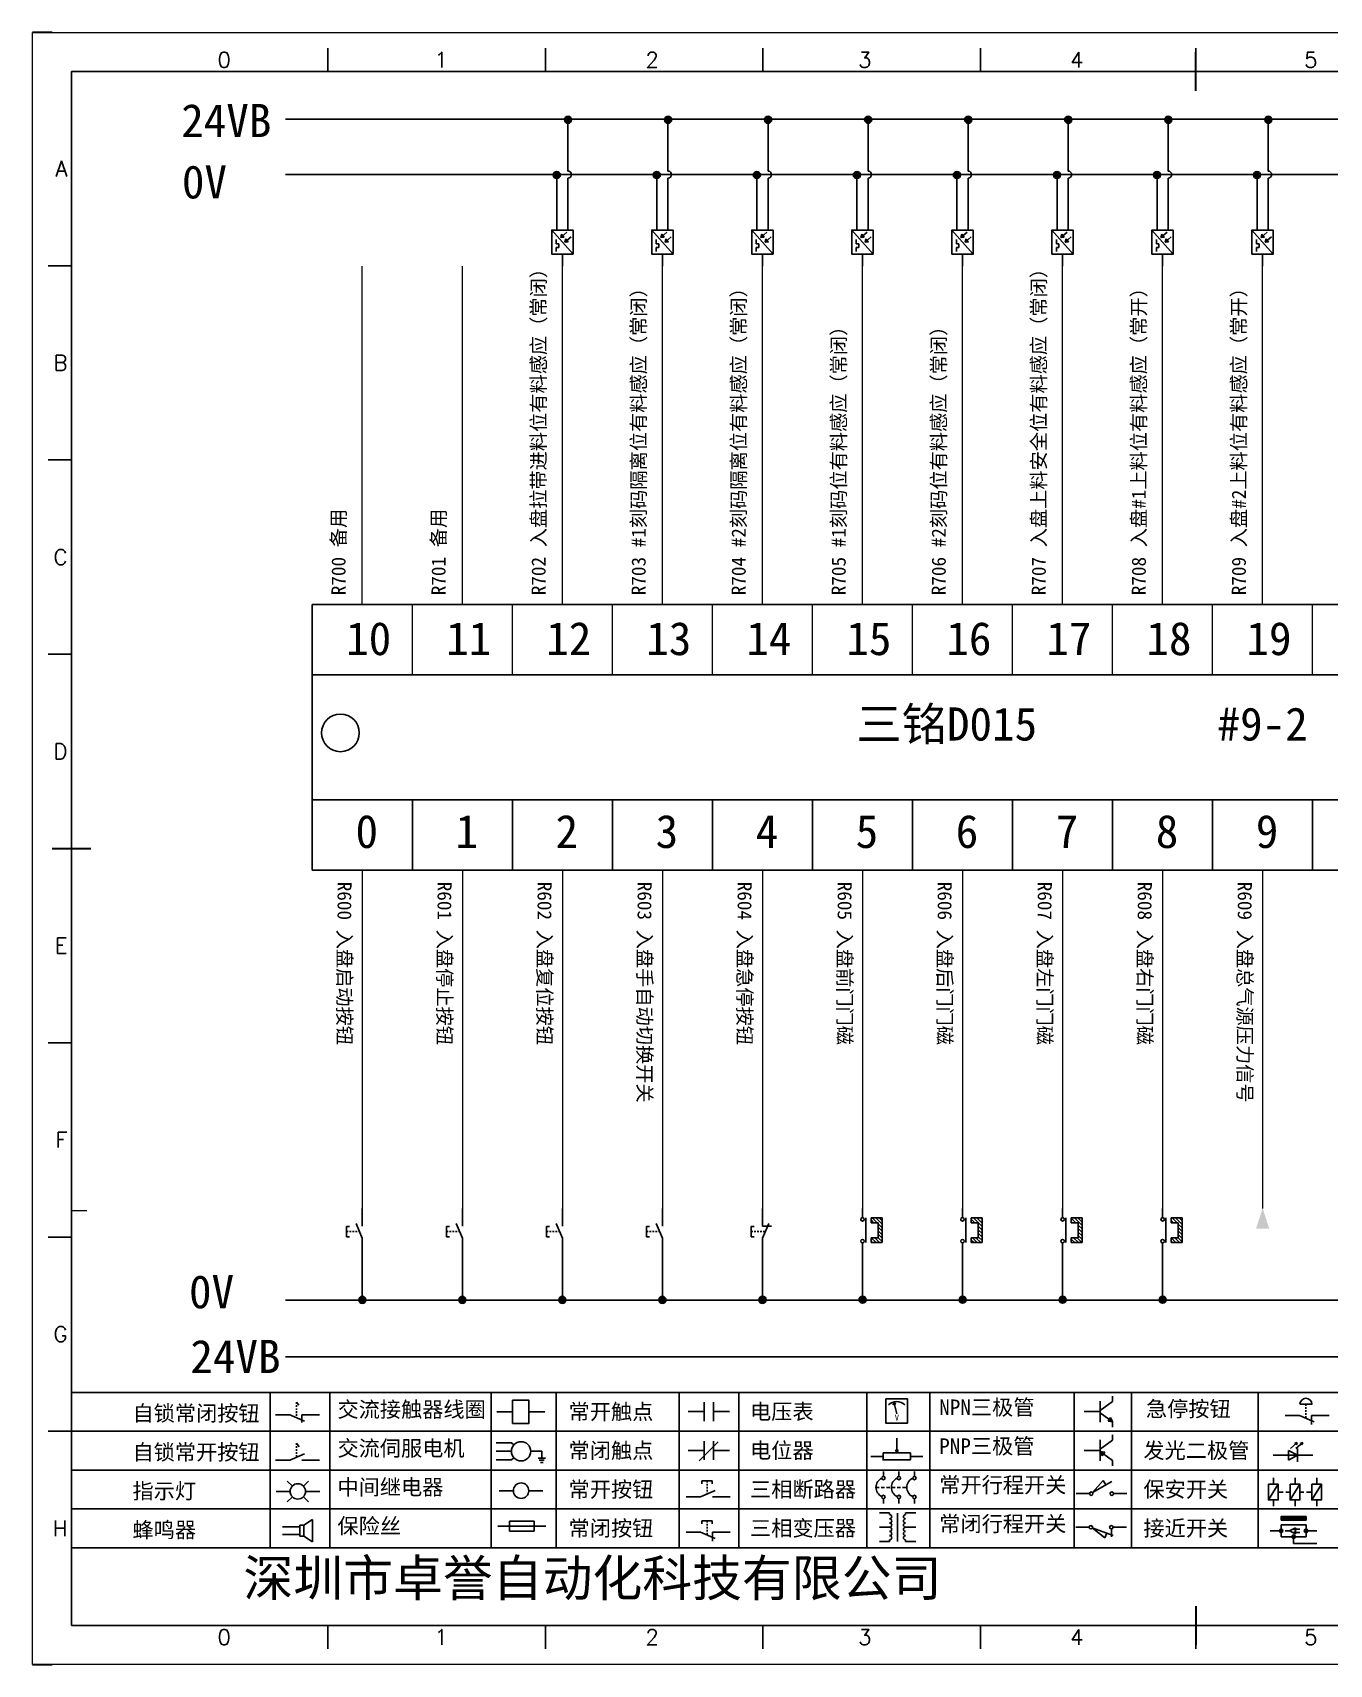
# Model space of a CAD drawing. Header units: millimetres. Extents: x 15130 to 37766, y 5931 to 11073.
# Drawn here: x 22951.5 to 23135.6, y 9088.9 to 9320.4 of the extents above; entities that cross this region are included whole.
import ezdxf
from ezdxf.enums import TextEntityAlignment as Align

# ---------------------------------------------------------------- set-up
doc = ezdxf.new("R2010")
doc.units = ezdxf.units.MM
doc.layers.add('AE_BOR', color=1, linetype='Continuous')
doc.styles.get("Standard").update_dxf_attribs({"font": ''})
doc.styles.add('WD', font='romans.shx', dxfattribs={"bigfont": 'gbcbig.shx'})
doc.styles.add('汉字', font='')
doc.styles.get('Standard').set_extended_font_data('SimSun')
doc.styles.get('汉字').set_extended_font_data('新宋体')

# ---------------------------------------------------------------- blocks, each defined once
blk = doc.blocks.new('*U8')
at = {"linetype": 'ByBlock'}
for p, q in [((-1909.23, -780.45), (-1909.23, -780.67)), ((-1909.23, -780.45), (-1908.92, -780.84)), ((-1909.23, -780.84), (-1909.23, -781.05)), ((-1911.92, -782.07), (-1910.06, -782.07)), ((-1910.06, -782.07), (-1908.18, -782.88)), ((-1909.23, -781.23), (-1909.23, -781.44)), ((-1909.23, -781.61), (-1909.23, -781.83)), ((-1909.23, -782), (-1909.23, -782.21)), ((-1909.23, -782.38), (-1909.23, -782.43)), ((-1908.52, -783.07), (-1908.52, -782.07)), ((-1906.25, -782.07), (-1908.52, -782.07))]:
    blk.add_line(p, q, dxfattribs=at)
blk = doc.blocks.new('*U11')
at = {"linetype": 'ByBlock'}
for p, q in [((-1908.88, -791.17), (-1909.23, -790.71)), ((-1909.23, -790.71), (-1909.23, -790.92)), ((-1909.23, -791.09), (-1909.23, -791.31)), ((-1909.23, -791.48), (-1909.23, -791.69)), ((-1911.92, -792.89), (-1910.06, -792.89)), ((-1910.06, -792.89), (-1908.18, -792.08)), ((-1909.23, -791.86), (-1909.23, -792.08)), ((-1909.23, -792.25), (-1909.23, -792.47)), ((-1906.25, -792.89), (-1908.52, -792.89))]:
    blk.add_line(p, q, dxfattribs=at)
blk = doc.blocks.new('蜂鸣器')
at = {"linetype": 'ByBlock'}
for p, q in [((-1907.17, -795.53), (-1908.25, -796.26)), ((-1907.17, -795.53), (-1907.17, -798.41)), ((-1908.8, -796.48), (-1911.01, -796.48)), ((-1908.8, -797.46), (-1911.01, -797.46)), ((-1908.25, -796.26), (-1908.8, -796.26)), ((-1908.8, -797.68), (-1908.8, -796.26)), ((-1908.25, -797.68), (-1908.8, -797.68)), ((-1908.25, -797.68), (-1908.25, -796.26)), ((-1907.17, -798.41), (-1908.25, -797.68))]:
    blk.add_line(p, q, dxfattribs=at)
blk = doc.blocks.new('指示灯')
at = {"linetype": 'ByBlock'}
for p, q in [((-1854.25, -776.92), (-1856.06, -776.92)), ((-1854.62, -775.59), (-1853.97, -776.23)), ((-1851.9, -775.59), (-1852.54, -776.23)), ((-1852.26, -776.92), (-1850.45, -776.92)), ((-1854.62, -778.25), (-1853.97, -777.61)), ((-1851.9, -778.25), (-1852.54, -777.61))]:
    blk.add_line(p, q, dxfattribs=at)
blk.add_circle((-1853.26, -776.92), 0.992, dxfattribs=at)
blk = doc.blocks.new('交流接触器线圈')
at = {"linetype": 'ByBlock'}
for p, q in [((-1880.82, -781.77), (-1882.87, -781.77)), ((-1878.72, -781.77), (-1876.67, -781.77))]:
    blk.add_line(p, q, dxfattribs=at)
blk.add_lwpolyline([(-1880.82, -780.28), (-1878.72, -780.28), (-1878.72, -783.26), (-1880.82, -783.26)], close=True, dxfattribs=at)
blk = doc.blocks.new('交流伺服电机')
at = {"linetype": 'ByBlock'}
for p, q in [((-1880.97, -785.75), (-1882.94, -785.75)), ((-1880.97, -786.85), (-1882.94, -786.85)), ((-1880.97, -785.75), (-1880.65, -786.03)), ((-1878.49, -786.85), (-1877.07, -786.85)), ((-1877.07, -786.85), (-1877.07, -787.72)), ((-1880.97, -787.94), (-1882.94, -787.94)), ((-1880.97, -787.94), (-1880.65, -787.67)), ((-1877.54, -787.72), (-1876.59, -787.72)), ((-1877.38, -788.01), (-1876.75, -788.01)), ((-1877.23, -788.29), (-1876.9, -788.29))]:
    blk.add_line(p, q, dxfattribs=at)
blk.add_circle((-1879.73, -786.85), 1.24, dxfattribs=at)
blk = doc.blocks.new('中间继电器')
at = {"linetype": 'ByBlock'}
for p, q in [((-1880.72, -791.92), (-1882.54, -791.92)), ((-1878.74, -791.92), (-1876.92, -791.92))]:
    blk.add_line(p, q, dxfattribs=at)
blk.add_circle((-1879.73, -791.92), 0.992, dxfattribs=at)
blk = doc.blocks.new('保险丝')
at = {"linetype": 'ByBlock'}
blk.add_line((-1882.72, -796.49), (-1876.55, -796.49), dxfattribs=at)
blk.add_lwpolyline([(-1881.2, -795.86), (-1878.06, -795.86), (-1878.06, -797.12), (-1881.2, -797.12)], close=True, dxfattribs=at)
blk = doc.blocks.new('常开按钮')
at = {"linetype": 'ByBlock'}
for p, q in [((-1910.06, -787.73), (-1908.18, -786.93)), ((-1909.9, -785.68), (-1908.56, -785.68)), ((-1909.9, -785.68), (-1909.9, -786.07)), ((-1909.23, -785.68), (-1909.23, -785.89)), ((-1909.23, -786.06), (-1909.23, -786.28)), ((-1909.23, -786.45), (-1909.23, -786.67)), ((-1909.23, -786.84), (-1909.23, -787.05)), ((-1909.23, -787.22), (-1909.23, -787.38)), ((-1908.56, -785.68), (-1908.56, -786.07)), ((-1911.92, -787.73), (-1910.06, -787.73)), ((-1906.25, -787.73), (-1908.52, -787.73))]:
    blk.add_line(p, q, dxfattribs=at)
blk = doc.blocks.new('常开触点')
at = {"linetype": 'ByBlock'}
for p, q in [((-1853.82, -782.99), (-1853.82, -780.56)), ((-1852.6, -782.99), (-1852.6, -780.56)), ((-1853.82, -781.77), (-1855.88, -781.77)), ((-1852.6, -781.77), (-1850.55, -781.77))]:
    blk.add_line(p, q, dxfattribs=at)
blk = doc.blocks.new('常闭触点')
at = {"linetype": 'ByBlock'}
for p, q in [((-1853.82, -786.77), (-1855.88, -786.77)), ((-1852.01, -785.66), (-1854.43, -788.1)), ((-1853.82, -787.99), (-1853.82, -785.56)), ((-1852.6, -787.99), (-1852.6, -785.56)), ((-1852.6, -786.77), (-1850.55, -786.77))]:
    blk.add_line(p, q, dxfattribs=at)
blk = doc.blocks.new('常闭按钮')
at = {"linetype": 'ByBlock'}
for p, q in [((-1854.11, -790.83), (-1852.77, -790.83)), ((-1854.11, -790.83), (-1854.11, -791.22)), ((-1853.44, -790.83), (-1853.44, -791.04)), ((-1853.44, -791.21), (-1853.44, -791.43)), ((-1853.44, -791.6), (-1853.44, -791.82)), ((-1852.77, -790.83), (-1852.77, -791.22)), ((-1856.13, -792.28), (-1854.28, -792.28)), ((-1854.28, -792.28), (-1852.4, -793.09)), ((-1853.44, -791.99), (-1853.44, -792.2)), ((-1853.44, -792.37), (-1853.44, -792.53)), ((-1850.47, -792.28), (-1852.73, -792.28)), ((-1852.73, -792.28), (-1852.73, -793.43))]:
    blk.add_line(p, q, dxfattribs=at)
blk = doc.blocks.new('电压表')
at = {"linetype": 'ByBlock'}
for p, q in [((-1814.84, -780.75), (-1814.91, -781.13)), ((-1814.6, -781.05), (-1814.91, -781.13)), ((-1814.84, -780.75), (-1814.46, -782.26)), ((-1814.84, -780.75), (-1814.6, -781.05))]:
    blk.add_line(p, q, dxfattribs=at)
blk.add_lwpolyline([(-1815.84, -780.34), (-1813.07, -780.34), (-1813.07, -783.49), (-1815.84, -783.49)], close=True, dxfattribs=at)
blk.add_arc((-1814.46, -782.26), 1.56, 46.8313, 133.1687, dxfattribs=at)
at = {"linetype": 'ByBlock', "insert": (-1814.7, -782.39), "char_height": 0.75, "width": 0.6768, "attachment_point": 1}
blk.add_mtext('V', dxfattribs=at)
blk = doc.blocks.new('电位器')
at = {"linetype": 'ByBlock'}
for p, q in [((-1814.45, -787.3), (-1814.45, -785.39)), ((-1814.45, -787.3), (-1814.62, -786.96)), ((-1814.62, -786.96), (-1814.27, -786.96)), ((-1814.45, -787.3), (-1814.27, -786.96)), ((-1816.21, -787.75), (-1817.79, -787.75)), ((-1812.68, -787.75), (-1811.1, -787.75))]:
    blk.add_line(p, q, dxfattribs=at)
blk.add_lwpolyline([(-1816.21, -787.3), (-1812.68, -787.3), (-1812.68, -788.2), (-1816.21, -788.2)], close=True, dxfattribs=at)
blk = doc.blocks.new('三相断路器')
at = {"linetype": 'ByBlock'}
for p, q in [((-1816.17, -790.33), (-1816.17, -789.7)), ((-1814.17, -790.33), (-1814.17, -789.7)), ((-1812.18, -790.33), (-1812.18, -789.7)), ((-1817.14, -791.74), (-1816.72, -791.74)), ((-1816.45, -791.74), (-1816.03, -791.74)), ((-1816.17, -793.19), (-1816.17, -793.83)), ((-1815.76, -791.74), (-1815.34, -791.74)), ((-1815.07, -791.74), (-1814.65, -791.74)), ((-1814.38, -791.74), (-1813.96, -791.74)), ((-1814.17, -793.19), (-1814.17, -793.83)), ((-1813.69, -791.74), (-1813.27, -791.74)), ((-1812.18, -793.19), (-1812.18, -793.83))]:
    blk.add_line(p, q, dxfattribs=at)
for centre in [(-1816.17, -790.55), (-1814.17, -790.55), (-1812.18, -790.55), (-1816.17, -792.98), (-1814.17, -792.98), (-1812.18, -792.98)]:
    blk.add_circle(centre, 0.219, dxfattribs=at)
for centre in [(-1815.81, -791.74), (-1813.82, -791.74), (-1811.83, -791.74)]:
    blk.add_arc(centre, 1.32, 115.5791, 244.4209, dxfattribs=at)
blk = doc.blocks.new('三相变压器')
at = {"linetype": 'ByBlock'}
for p, q in [((-1816.69, -795.03), (-1815.37, -795.03)), ((-1815.37, -795.03), (-1815.37, -795.24)), ((-1814.34, -798.7), (-1814.34, -795.04)), ((-1812, -795.03), (-1813.32, -795.03)), ((-1813.32, -795.03), (-1813.32, -795.24)), ((-1816.69, -796.87), (-1815.37, -796.87)), ((-1812, -796.87), (-1813.32, -796.87)), ((-1816.69, -798.71), (-1815.37, -798.71)), ((-1815.37, -798.71), (-1815.37, -798.5)), ((-1813.32, -798.71), (-1813.32, -798.5)), ((-1812, -798.71), (-1813.32, -798.71))]:
    blk.add_line(p, q, dxfattribs=at)
for centre, start, end in [((-1815.37, -795.51), 270, 90), ((-1815.37, -796.06), 270, 90), ((-1813.32, -795.51), 90, 270), ((-1813.32, -796.06), 90, 270), ((-1815.37, -796.6), 270, 90), ((-1815.37, -797.14), 270, 90), ((-1815.37, -797.68), 270, 90), ((-1815.37, -798.23), 270, 90), ((-1813.32, -796.6), 90, 270), ((-1813.32, -797.14), 90, 270), ((-1813.32, -797.68), 90, 270), ((-1813.32, -798.23), 90, 270)]:
    blk.add_arc(centre, 0.271, start, end, dxfattribs=at)
blk = doc.blocks.new('NPN三极管')
at = {"linetype": 'ByBlock'}
for p, q in [((-1785.73, -780.61), (-1785.73, -783.32)), ((-1785.73, -781.82), (-1784.15, -780.66)), ((-1784.15, -780.66), (-1784.15, -779.98)), ((-1785.73, -781.97), (-1787.81, -781.97)), ((-1785.73, -782.11), (-1784.15, -783.27)), ((-1784.41, -782.73), (-1784.74, -783.18)), ((-1784.15, -783.27), (-1784.74, -783.18)), ((-1784.15, -783.27), (-1784.41, -782.73)), ((-1784.15, -783.27), (-1784.15, -783.96))]:
    blk.add_line(p, q, dxfattribs=at)
blk = doc.blocks.new('PNP三极管')
at = {"linetype": 'ByBlock'}
for p, q in [((-1784.9, -785.38), (-1784.9, -788.09)), ((-1783.32, -785.43), (-1783.32, -784.75)), ((-1784.9, -786.74), (-1786.98, -786.74)), ((-1784.9, -786.59), (-1783.32, -785.43)), ((-1784.9, -786.88), (-1783.32, -788.04)), ((-1784.9, -786.88), (-1784.31, -786.97)), ((-1784.9, -786.88), (-1784.64, -787.42)), ((-1784.31, -786.97), (-1784.64, -787.42)), ((-1783.32, -788.04), (-1783.32, -788.73))]:
    blk.add_line(p, q, dxfattribs=at)
blk = doc.blocks.new('常开行程开关')
at = {"linetype": 'ByBlock'}
for p, q in [((-1785.89, -792.17), (-1784.52, -790.62)), ((-1785.89, -792.17), (-1783.43, -790.72)), ((-1784.52, -790.62), (-1784.19, -791.17)), ((-1786.29, -792.3), (-1788.01, -792.3)), ((-1781.48, -792.3), (-1783.21, -792.3))]:
    blk.add_line(p, q, dxfattribs=at)
for centre in [(-1786.07, -792.3), (-1783.42, -792.3)]:
    blk.add_circle(centre, 0.219, dxfattribs=at)
blk = doc.blocks.new('常闭行程开关')
at = {"linetype": 'ByBlock'}
for p, q in [((-1786.34, -796.62), (-1788.07, -796.62)), ((-1785.93, -796.72), (-1783.25, -797.7)), ((-1785.93, -796.72), (-1784.3, -798)), ((-1784.3, -798), (-1784.08, -797.4)), ((-1783.48, -796.84), (-1783.48, -797.85)), ((-1781.54, -796.62), (-1783.26, -796.62))]:
    blk.add_line(p, q, dxfattribs=at)
for centre in [(-1786.12, -796.62), (-1783.48, -796.62)]:
    blk.add_circle(centre, 0.219, dxfattribs=at)
blk = doc.blocks.new('发光二极管')
at = {"linetype": 'ByBlock'}
for p, q in [((-1755.78, -785.92), (-1754.89, -785.14)), ((-1754.89, -785.14), (-1755.2, -785.22)), ((-1755.2, -785.22), (-1755.01, -785.43)), ((-1755.08, -785.92), (-1754.18, -785.14)), ((-1754.89, -785.14), (-1755.01, -785.43)), ((-1754.18, -785.14), (-1754.49, -785.22)), ((-1754.49, -785.22), (-1754.31, -785.43)), ((-1754.18, -785.14), (-1754.31, -785.43)), ((-1758.01, -786.77), (-1752.89, -786.77)), ((-1754.84, -786.77), (-1756.04, -786.16)), ((-1756.04, -786.16), (-1756.04, -787.39)), ((-1754.84, -786.77), (-1756.04, -787.39)), ((-1754.84, -787.63), (-1754.84, -785.92))]:
    blk.add_line(p, q, dxfattribs=at)
blk = doc.blocks.new('保安开关')
at = {"linetype": 'ByBlock'}
for p, q in [((-1757.33, -790.79), (-1758.6, -792.81)), ((-1757.96, -790.79), (-1757.96, -789.97)), ((-1754.54, -790.79), (-1755.81, -792.81)), ((-1755.17, -790.79), (-1755.17, -789.97)), ((-1751.75, -790.79), (-1753.02, -792.81)), ((-1752.39, -790.79), (-1752.39, -789.97)), ((-1757.96, -792.81), (-1757.96, -793.62)), ((-1757.33, -791.8), (-1756.72, -791.8)), ((-1756.35, -791.8), (-1755.89, -791.8)), ((-1755.17, -792.81), (-1755.17, -793.62)), ((-1754.52, -791.8), (-1754.06, -791.8)), ((-1753.69, -791.8), (-1753.08, -791.8)), ((-1752.39, -792.81), (-1752.39, -793.62))]:
    blk.add_line(p, q, dxfattribs=at)
for points in [[(-1758.6, -790.79), (-1757.33, -790.79), (-1757.33, -792.81), (-1758.6, -792.81)], [(-1755.81, -790.79), (-1754.54, -790.79), (-1754.54, -792.81), (-1755.81, -792.81)], [(-1753.02, -790.79), (-1751.75, -790.79), (-1751.75, -792.81), (-1753.02, -792.81)]]:
    blk.add_lwpolyline(points, close=True, dxfattribs=at)
blk = doc.blocks.new('接近开关')
at = {"linetype": 'ByBlock'}
h = blk.add_hatch(dxfattribs=at)
h.set_pattern_fill('ANSI31', color=256, scale=0.01, style=0)
h.set_pattern_definition([(45, (-89.131516, -30.795668), (-0.0224506403, 0.0224506403), [])])
h.paths.add_polyline_path([(-1516.96, -1123.35), (-1516.96, -1122.85), (-1513.76, -1122.85), (-1513.76, -1123.35)])
for p, q in [((-1516.96, -1123.35), (-1516.96, -1122.85)), ((-1516.96, -1122.85), (-1513.76, -1122.85)), ((-1516.96, -1123.35), (-1513.76, -1123.35)), ((-1513.76, -1122.85), (-1513.76, -1123.35)), ((-1517.18, -1124.71), (-1518.36, -1124.71)), ((-1516.96, -1123.95), (-1513.76, -1123.95)), ((-1516.96, -1123.95), (-1516.96, -1125.47)), ((-1516.96, -1125.47), (-1513.76, -1125.47)), ((-1515.91, -1124.71), (-1516.45, -1124.71)), ((-1515.11, -1124.31), (-1515.91, -1124.71)), ((-1515.11, -1125.11), (-1515.91, -1124.71)), ((-1515.33, -1124.53), (-1515.17, -1124.53)), ((-1515.33, -1124.88), (-1515.17, -1124.88)), ((-1515.25, -1124.45), (-1515.25, -1124.61)), ((-1515.11, -1124.31), (-1515.11, -1125.11)), ((-1515.11, -1124.48), (-1514.58, -1124.48)), ((-1515.11, -1124.94), (-1514.58, -1124.94)), ((-1513.76, -1123.95), (-1513.76, -1125.47)), ((-1513.54, -1124.71), (-1512.36, -1124.71)), ((-1515.36, -1125.69), (-1515.36, -1126.36)), ((-1515.36, -1126.36), (-1512.36, -1126.36))]:
    blk.add_line(p, q, dxfattribs=at)
for centre in [(-1516.96, -1124.71), (-1515.36, -1125.47), (-1513.76, -1124.71)]:
    blk.add_circle(centre, 0.225, dxfattribs=at)
blk = doc.blocks.new('急停按钮')
at = {"linetype": 'ByBlock'}
for p, q in [((-1.86, 0), (0, 0)), ((0, 0), (1.88, -0.81)), ((0.06, 1.45), (1.61, 1.45)), ((0.83, 1.45), (0.83, 1.24)), ((0.83, 1.07), (0.83, 0.85)), ((0.83, 0.68), (0.83, 0.47)), ((0.83, 0.29), (0.83, 0.08)), ((3.81, 0), (1.54, 0)), ((1.54, 0), (1.54, -1.15)), ((0.83, -0.09), (0.83, -0.24))]:
    blk.add_line(p, q, dxfattribs=at)
blk.add_arc((0.83, 1.45), 0.774, 0, 180)
blk = doc.blocks.new('电控横A4')
for p, q in [((292, -5), (5, -5)), ((5, -5), (5, -205)), ((10.03, -205), (289.53, -205)), ((130.8, -205), (190.75, -205))]:
    blk.add_line(p, q)
at = {"lineweight": 9, "ltscale": 0.1}
for p, q in [((5, -151.57), (7, -151.57)), ((101.34, -205), (130.8, -205)), ((129.44, -205), (129.44, -205)), ((129.44, -205), (129.44, -205)), ((129.44, -205), (129.44, -205)), ((129.44, -205), (129.44, -205))]:
    blk.add_line(p, q, dxfattribs=at)
at = {"linetype": 'ByBlock'}
for p, q in [((292, -175), (5, -175)), ((292, -180), (5, -180)), ((292, -185), (5, -185)), ((292, -190), (5, -190)), ((292, -195), (5, -195))]:
    blk.add_line(p, q, dxfattribs=at)
at = {"color": 0, "lineweight": -2}
for p, q in [((30.58, -175), (30.58, -195)), ((38.26, -175), (38.26, -195)), ((59.05, -175), (59.05, -195)), ((67.4, -175), (67.4, -195)), ((83.26, -175), (83.26, -195)), ((90.91, -175), (90.91, -195)), ((107.4, -175), (107.4, -195)), ((115.5, -175), (115.5, -195)), ((134.12, -175), (134.12, -195)), ((141.48, -175), (141.48, -195)), ((157.79, -175), (157.79, -195))]:
    blk.add_line(p, q, dxfattribs=at)
at = {"color": 0, "ltscale": 2}
blk.add_line((101.34, -205), (5, -205), dxfattribs=at)
at = {"layer": 'AE_BOR', "lineweight": 30}
for p, q in [((2.53, 0), (0, 0)), ((0, -210), (2.53, -210))]:
    blk.add_line(p, q, dxfattribs=at)
at = {"layer": 'AE_BOR', "color": 1, "lineweight": 15}
for p, q in [((0, 0), (297, 0)), ((0, -210), (0, 0)), ((297, -210), (0, -210))]:
    blk.add_line(p, q, dxfattribs=at)
at = {"layer": 'AE_BOR'}
for p, q in [((38.03, -5), (38.03, -2)), ((66.03, -5), (66.03, -2)), ((94.03, -5), (94.03, -2)), ((122.03, -5), (122.03, -2)), ((149.78, -5), (149.78, -2)), ((5, -30), (2, -30)), ((5, -55), (2, -55)), ((5, -80), (2, -80)), ((5, -130), (2, -130)), ((5, -155), (2, -155)), ((5, -180), (2, -180)), ((38.03, -205), (38.03, -208)), ((66.03, -205), (66.03, -208)), ((94.03, -205), (94.03, -208)), ((122.03, -205), (122.03, -208)), ((149.78, -205), (149.78, -208))]:
    blk.add_line(p, q, dxfattribs=at)
at = {"layer": 'AE_BOR', "color": 2, "lineweight": 30}
for p, q in [((149.78, -7.5), (149.78, -2.5)), ((2.5, -105), (7.5, -105)), ((149.78, -202.5), (149.78, -207.5)), ((149.78, -205), (149.78, -207.5))]:
    blk.add_line(p, q, dxfattribs=at)
at = {"linetype": 'ByBlock'}
for name, p in [('*U8', (1943.19, 604.18)), ('交流接触器线圈', (1942.62, 604.27)), ('常开触点', (1940.27, 604.3)), ('电压表', (1925.71, 604.52)), ('NPN三极管', (1923.2, 604.5)), ('PNP三极管', (1922.37, 604.27)), ('*U11', (1943.19, 609.18)), ('交流伺服电机', (1942.62, 604.27)), ('常闭触点', (1940.27, 604.3)), ('电位器', (1925.71, 604.52)), ('发光二极管', (1917.72, 603.69)), ('指示灯', (1887.41, 589.18)), ('中间继电器', (1942.62, 604.27)), ('常开按钮', (1996.06, 599.3)), ('三相断路器', (1925.71, 604.52)), ('常开行程开关', (1922.37, 604.27)), ('保安开关', (1917.72, 603.98)), ('三相变压器', (1925.71, 604.52)), ('接近开关', (1677.72, 931.9)), ('蜂鸣器', (1943.19, 604.18)), ('保险丝', (1942.62, 604.27)), ('常闭按钮', (1940.27, 599.3)), ('常闭行程开关', (1922.37, 604.27))]:
    blk.add_blockref(name, p, dxfattribs=at)
blk.add_blockref('急停按钮', (163.12, -177.98))
at = {"char_height": 2, "attachment_point": 1, "style": '汉字'}
for s, insert in [('{\\fKaiTi_GB2312|b0|i0|c134|p49;自锁常闭按钮}', (12.86, -176.69)), ('{\\fKaiTi_GB2312|b0|i0|c134|p49;交流接触器线圈}', (39.25, -176.19)), ('{\\fKaiTi_GB2312|b0|i0|c134|p49;常开触点}', (69.01, -176.48)), ('{\\fKaiTi_GB2312|b0|i0|c134|p49;电压表}', (92.37, -176.47)), ('{\\fKaiTi_GB2312|b0|i0|c134|p49;NPN三极管}', (116.73, -175.91)), ('{\\fKaiTi_GB2312|b0|i0|c134|p49;急停按钮}', (143.35, -176.12)), ('{\\fKaiTi_GB2312|b0|i0|c134|p49;自锁常开按钮}', (12.86, -181.69)), ('{\\fKaiTi_GB2312|b0|i0|c134|p49;交流伺服电机}', (39.25, -181.19)), ('{\\fKaiTi_GB2312|b0|i0|c134|p49;常闭触点}', (69.01, -181.48)), ('{\\fKaiTi_GB2312|b0|i0|c134|p49;电位器}', (92.37, -181.47)), ('{\\fKaiTi_GB2312|b0|i0|c134|p49;PNP三极管}', (116.73, -180.91)), ('{\\fKaiTi_GB2312|b0|i0|c134|p49;发光二极管}', (143.02, -181.48)), ('{\\fKaiTi_GB2312|b0|i0|c134|p49;指示灯}', (12.86, -186.69)), ('{\\fKaiTi_GB2312|b0|i0|c134|p49;中间继电器}', (39.25, -186.19)), ('{\\fKaiTi_GB2312|b0|i0|c134|p49;常开按钮}', (69.01, -186.48)), ('{\\fKaiTi_GB2312|b0|i0|c134|p49;三相断路器}', (92.37, -186.47)), ('{\\fKaiTi_GB2312|b0|i0|c134|p49;常开行程开关}', (116.73, -185.91)), ('{\\fKaiTi_GB2312|b0|i0|c134|p49;保安开关}', (143.02, -186.48)), ('{\\fKaiTi_GB2312|b0|i0|c134|p49;保险丝}', (39.25, -191.19)), ('{\\fKaiTi_GB2312|b0|i0|c134|p49;常闭行程开关}', (116.73, -190.91)), ('{\\fKaiTi_GB2312|b0|i0|c134|p49;蜂鸣器}', (12.86, -191.69)), ('{\\fKaiTi_GB2312|b0|i0|c134|p49;常闭按钮}', (69.01, -191.48)), ('{\\fKaiTi_GB2312|b0|i0|c134|p49;三相变压器}', (92.37, -191.47)), ('{\\fKaiTi_GB2312|b0|i0|c134|p49;接近开关}', (143.02, -191.48))]:
    blk.add_mtext(s, dxfattribs=dict(at, insert=insert))
at = {"color": 0, "lineweight": -2, "insert": (27.14, -196.53), "char_height": 4.7064, "width": 96.1138, "attachment_point": 1}
blk.add_mtext('深圳市卓誉自动化科技有限公司', dxfattribs=at)
at = {"layer": 'AE_BOR', "style": 'WD'}
for s, p in [('0', (24.67, -4.5)), ('1', (52.6, -4.5)), ('2', (79.75, -4.5)), ('3', (107.15, -4.5)), ('4', (134.45, -4.5)), ('5', (164.59, -4.5)), ('0', (24.67, -207.5)), ('1', (52.6, -207.5)), ('2', (79.75, -207.5)), ('3', (107.15, -207.5)), ('4', (134.45, -207.5)), ('5', (164.59, -207.5))]:
    blk.add_text(s, height=2, dxfattribs=at).set_placement(p, align=Align.CENTER)
for s, p in [('A', (4.5, -17.5)), ('B', (4.5, -42.5)), ('C', (4.5, -67.5)), ('D', (4.5, -92.5)), ('E', (4.5, -117.5)), ('F', (4.5, -142.5)), ('G', (4.5, -167.5)), ('H', (4.5, -192.5))]:
    blk.add_text(s, height=2, dxfattribs=at).set_placement(p, align=Align.MIDDLE_RIGHT)
blk = doc.blocks.new('光电开关')
at = {"linetype": 'ByBlock'}
h = blk.add_hatch(dxfattribs=at)
h.set_pattern_fill('ANSI31', color=256, scale=0.01, style=0)
h.set_pattern_definition([(45, (0.172267, 0), (-0.0224506403, 0.0224506403), [])])
h.paths.add_polyline_path([(-1882.44, -776.34), (-1882.5, -775.91), (-1882.68, -776.07)])
h.paths.add_polyline_path([(-1882.86, -776.23), (-1882.44, -776.34), (-1882.68, -776.07)])
h.paths.add_polyline_path([(-1883.05, -776.88), (-1883.11, -776.45), (-1883.29, -776.61)])
h.paths.add_polyline_path([(-1883.47, -776.77), (-1883.05, -776.88), (-1883.29, -776.61)])
for p, q in [((-1884.01, -775.96), (-1885.56, -775.96)), ((-1880.91, -775.3), (-1884.01, -778.05)), ((-1883.75, -776.09), (-1883.05, -776.88)), ((-1883.11, -776.45), (-1883.47, -776.77)), ((-1883.05, -776.88), (-1883.47, -776.77)), ((-1883.14, -775.55), (-1882.44, -776.34)), ((-1883.05, -776.88), (-1883.11, -776.45)), ((-1882.5, -775.91), (-1882.86, -776.23)), ((-1882.44, -776.34), (-1882.86, -776.23)), ((-1882.44, -776.34), (-1882.5, -775.91)), ((-1879.37, -776.67), (-1880.91, -776.67)), ((-1884.01, -777.39), (-1885.56, -777.39)), ((-1882.78, -777.47), (-1882.23, -777.47)), ((-1882.23, -777.47), (-1882.23, -777.14)), ((-1882.23, -777.14), (-1881.78, -777.14)), ((-1881.78, -777.47), (-1881.78, -777.14)), ((-1881.23, -777.47), (-1881.78, -777.47))]:
    blk.add_line(p, q, dxfattribs=at)
blk.add_lwpolyline([(-1884.01, -775.3), (-1880.91, -775.3), (-1880.91, -778.05), (-1884.01, -778.05)], close=True, dxfattribs=at)
blk = doc.blocks.new('磁性开关')
at = {"linetype": 'ByBlock'}
h = blk.add_hatch(dxfattribs=at)
h.set_pattern_fill('ANSI31', color=256, scale=0.1, style=0)
h.paths.add_polyline_path([(-1910.88, -776.69), (-1910.88, -775.29), (-1907.69, -775.29), (-1907.69, -776.69), (-1908.31, -776.69), (-1908.31, -775.79), (-1910.25, -775.79), (-1910.25, -776.69)])
for p, q in [((-1910.88, -776.69), (-1910.88, -775.29)), ((-1910.88, -775.29), (-1907.69, -775.29)), ((-1910.88, -776.69), (-1910.25, -776.69)), ((-1910.25, -776.69), (-1910.25, -775.79)), ((-1910.25, -775.79), (-1908.31, -775.79)), ((-1908.31, -776.69), (-1908.31, -775.79)), ((-1908.31, -776.69), (-1907.69, -776.69)), ((-1907.69, -775.29), (-1907.69, -776.69)), ((-1910.91, -777.81), (-1912.09, -777.81)), ((-1910.88, -777.39), (-1907.69, -777.39)), ((-1907.66, -777.81), (-1906.48, -777.81))]:
    blk.add_line(p, q, dxfattribs=at)
for centre in [(-1910.68, -777.81), (-1907.88, -777.81)]:
    blk.add_circle(centre, 0.225, dxfattribs=at)

msp = doc.modelspace()

# ---------------------------------------------------------------- hatches: boundary and pattern name
at = {"lineweight": -2}
h = msp.add_hatch(color=0, dxfattribs=at)
edge = h.paths.add_edge_path()
edge.add_arc((23027.488, 9308.062), 0.5, 0, 360)
h = msp.add_hatch(color=0, dxfattribs=at)
edge = h.paths.add_edge_path()
edge.add_arc((23041.688, 9308.062), 0.5, 0, 360)
h = msp.add_hatch(color=0, dxfattribs=at)
edge = h.paths.add_edge_path()
edge.add_arc((23055.888, 9308.062), 0.5, 0, 360)
h = msp.add_hatch(color=0, dxfattribs=at)
edge = h.paths.add_edge_path()
edge.add_arc((23070.088, 9308.062), 0.5, 0, 360)
h = msp.add_hatch(color=0, dxfattribs=at)
edge = h.paths.add_edge_path()
edge.add_arc((23084.288, 9308.062), 0.5, 0, 360)
h = msp.add_hatch(color=0, dxfattribs=at)
edge = h.paths.add_edge_path()
edge.add_arc((23098.488, 9308.062), 0.5, 0, 360)
h = msp.add_hatch(color=0, dxfattribs=at)
edge = h.paths.add_edge_path()
edge.add_arc((23112.688, 9308.062), 0.5, 0, 360)
h = msp.add_hatch(color=0, dxfattribs=at)
edge = h.paths.add_edge_path()
edge.add_arc((23126.888, 9308.062), 0.5, 0, 360)
h = msp.add_hatch(color=0, dxfattribs=at)
edge = h.paths.add_edge_path()
edge.add_arc((23025.883, 9300.229), 0.5, 0, 360)
h = msp.add_hatch(color=0, dxfattribs=at)
edge = h.paths.add_edge_path()
edge.add_arc((23040.083, 9300.229), 0.5, 0, 360)
h = msp.add_hatch(color=0, dxfattribs=at)
edge = h.paths.add_edge_path()
edge.add_arc((23054.283, 9300.229), 0.5, 0, 360)
h = msp.add_hatch(color=0, dxfattribs=at)
edge = h.paths.add_edge_path()
edge.add_arc((23068.483, 9300.229), 0.5, 0, 360)
h = msp.add_hatch(color=0, dxfattribs=at)
edge = h.paths.add_edge_path()
edge.add_arc((23082.683, 9300.229), 0.5, 0, 360)
h = msp.add_hatch(color=0, dxfattribs=at)
edge = h.paths.add_edge_path()
edge.add_arc((23096.883, 9300.229), 0.5, 0, 360)
h = msp.add_hatch(color=0, dxfattribs=at)
edge = h.paths.add_edge_path()
edge.add_arc((23111.083, 9300.229), 0.5, 0, 360)
h = msp.add_hatch(color=0, dxfattribs=at)
edge = h.paths.add_edge_path()
edge.add_arc((23125.283, 9300.229), 0.5, 0, 360)
msp.add_hatch(color=256).paths.add_polyline_path([(23127.02, 9150.718), (23126.085, 9153.636), (23125.15, 9150.718)])
h = msp.add_hatch(color=0, dxfattribs=at)
edge = h.paths.add_edge_path()
edge.add_arc((22998.284, 9140.62), 0.5, 0, 360)
h = msp.add_hatch(color=0, dxfattribs=at)
edge = h.paths.add_edge_path()
edge.add_arc((23012.484, 9140.62), 0.5, 0, 360)
h = msp.add_hatch(color=0, dxfattribs=at)
edge = h.paths.add_edge_path()
edge.add_arc((23026.684, 9140.62), 0.5, 0, 360)
h = msp.add_hatch(color=0, dxfattribs=at)
edge = h.paths.add_edge_path()
edge.add_arc((23040.884, 9140.62), 0.5, 0, 360)
h = msp.add_hatch(color=0, dxfattribs=at)
edge = h.paths.add_edge_path()
edge.add_arc((23055.102, 9140.649), 0.5, 0, 360)
h = msp.add_hatch(color=0, dxfattribs=at)
edge = h.paths.add_edge_path()
edge.add_arc((23069.29, 9140.637), 0.5, 0, 360)
h = msp.add_hatch(color=0, dxfattribs=at)
edge = h.paths.add_edge_path()
edge.add_arc((23083.49, 9140.637), 0.5, 0, 360)
h = msp.add_hatch(color=0, dxfattribs=at)
edge = h.paths.add_edge_path()
edge.add_arc((23097.69, 9140.637), 0.5, 0, 360)
h = msp.add_hatch(color=0, dxfattribs=at)
edge = h.paths.add_edge_path()
edge.add_arc((23111.89, 9140.637), 0.5, 0, 360)

# ---------------------------------------------------------------- linework, layer by layer
at = {"color": 0, "lineweight": -2}
for p, q in [((22987.385, 9308.163), (23254.138, 9308.163)), ((22987.385, 9300.291), (23254.138, 9300.291)), ((22991.183, 9229.295), (23235.183, 9229.295)), ((22991.183, 9211.591), (23235.183, 9211.591)), ((23005.383, 9211.591), (23005.383, 9201.591)), ((23019.583, 9211.591), (23019.583, 9201.591)), ((23033.783, 9211.591), (23033.783, 9201.591)), ((23047.983, 9211.591), (23047.983, 9201.591)), ((23062.183, 9211.591), (23062.183, 9201.591)), ((23076.383, 9211.591), (23076.383, 9201.591)), ((23090.583, 9211.591), (23090.583, 9201.591)), ((23104.783, 9211.591), (23104.783, 9201.591)), ((23118.983, 9211.591), (23118.983, 9201.591)), ((23133.183, 9211.591), (23133.183, 9201.591)), ((22987.385, 9140.594), (23254.138, 9140.594)), ((22987.385, 9132.544), (23254.138, 9132.544))]:
    msp.add_line(p, q, dxfattribs=at)
for p, q in [((23027.469, 9300.791), (23027.469, 9308.163)), ((23041.669, 9300.791), (23041.669, 9308.163)), ((23055.869, 9300.791), (23055.869, 9308.163)), ((23070.069, 9300.791), (23070.069, 9308.163)), ((23084.269, 9300.791), (23084.269, 9308.163)), ((23098.469, 9300.791), (23098.469, 9308.163)), ((23112.669, 9300.791), (23112.669, 9308.163)), ((23126.869, 9300.791), (23126.869, 9308.163)), ((23025.897, 9294.12), (23025.897, 9300.291)), ((23027.469, 9294.12), (23027.469, 9299.791)), ((23040.097, 9294.12), (23040.097, 9300.291)), ((23041.669, 9294.12), (23041.669, 9299.791)), ((23054.297, 9294.12), (23054.297, 9300.291)), ((23055.869, 9294.12), (23055.869, 9299.791)), ((23068.497, 9294.12), (23068.497, 9300.291)), ((23070.069, 9294.12), (23070.069, 9299.791)), ((23082.697, 9294.12), (23082.697, 9300.291)), ((23084.269, 9294.12), (23084.269, 9299.791)), ((23096.897, 9294.12), (23096.897, 9300.291)), ((23098.469, 9294.12), (23098.469, 9299.791)), ((23111.097, 9294.12), (23111.097, 9300.291)), ((23112.669, 9294.12), (23112.669, 9299.791)), ((23125.297, 9294.12), (23125.297, 9300.291)), ((23126.869, 9294.12), (23126.869, 9299.791)), ((22998.283, 9147.344), (22998.283, 9140.594)), ((23012.483, 9147.344), (23012.483, 9140.594)), ((23026.683, 9147.344), (23026.683, 9140.594)), ((23040.883, 9147.344), (23040.883, 9140.594)), ((23055.083, 9147.344), (23055.083, 9140.594)), ((23069.283, 9147.404), (23069.283, 9140.594)), ((23083.483, 9147.404), (23083.483, 9140.594)), ((23097.683, 9147.404), (23097.683, 9140.594)), ((23111.883, 9147.404), (23111.883, 9140.594))]:
    msp.add_line(p, q)
at = {"lineweight": 0}
for p, q in [((22998.283, 9239.295), (22998.283, 9287.295)), ((23012.483, 9239.295), (23012.483, 9287.295)), ((23026.683, 9239.295), (23026.683, 9287.295)), ((23040.883, 9239.295), (23040.883, 9287.295)), ((23055.083, 9239.295), (23055.083, 9287.295)), ((23069.283, 9239.295), (23069.283, 9287.295)), ((23083.483, 9239.295), (23083.483, 9287.295)), ((23097.683, 9239.295), (23097.683, 9287.295)), ((23111.883, 9239.295), (23111.883, 9287.295)), ((23126.083, 9239.295), (23126.083, 9287.295)), ((22991.183, 9239.295), (22991.183, 9239.295)), ((23005.383, 9229.295), (23005.383, 9239.295)), ((23019.583, 9229.295), (23019.583, 9239.295)), ((23033.783, 9229.295), (23033.783, 9239.295)), ((23047.983, 9229.295), (23047.983, 9239.295)), ((23062.183, 9229.295), (23062.183, 9239.295)), ((23076.383, 9229.295), (23076.383, 9239.295)), ((23090.583, 9229.295), (23090.583, 9239.295)), ((23104.783, 9229.295), (23104.783, 9239.295)), ((23118.983, 9229.295), (23118.983, 9239.295)), ((23133.183, 9229.295), (23133.183, 9239.295)), ((22998.283, 9201.591), (22998.283, 9153.591)), ((23012.483, 9201.591), (23012.483, 9153.591)), ((23026.683, 9201.591), (23026.683, 9153.591)), ((23040.883, 9201.591), (23040.883, 9153.591)), ((23055.083, 9201.591), (23055.083, 9153.591)), ((23069.283, 9201.591), (23069.283, 9153.591)), ((23083.483, 9201.591), (23083.483, 9153.591)), ((23097.683, 9201.591), (23097.683, 9153.591)), ((23111.883, 9201.591), (23111.883, 9153.591)), ((23126.083, 9201.591), (23126.083, 9153.591))]:
    msp.add_line(p, q, dxfattribs=at)
at = {"color": 0, "lineweight": -2}
msp.add_lwpolyline([(22991.183, 9239.295), (23235.183, 9239.295), (23235.183, 9201.591), (22991.183, 9201.591)], close=True, dxfattribs=at)
for centre, radius in [((23027.488, 9308.062), 0.5), ((23041.688, 9308.062), 0.5), ((23055.888, 9308.062), 0.5), ((23070.088, 9308.062), 0.5), ((23084.288, 9308.062), 0.5), ((23098.488, 9308.062), 0.5), ((23112.688, 9308.062), 0.5), ((23126.888, 9308.062), 0.5), ((23025.883, 9300.229), 0.5), ((23040.083, 9300.229), 0.5), ((23054.283, 9300.229), 0.5), ((23068.483, 9300.229), 0.5), ((23082.683, 9300.229), 0.5), ((23096.883, 9300.229), 0.5), ((23111.083, 9300.229), 0.5), ((23125.283, 9300.229), 0.5), ((22995.173, 9221.073), 2.672), ((22998.284, 9140.62), 0.5), ((23012.484, 9140.62), 0.5), ((23026.684, 9140.62), 0.5), ((23040.884, 9140.62), 0.5), ((23055.084, 9140.62), 0.5), ((23055.102, 9140.649), 0.5), ((23069.29, 9140.637), 0.5), ((23083.49, 9140.637), 0.5), ((23097.69, 9140.637), 0.5), ((23111.89, 9140.637), 0.5)]:
    msp.add_circle(centre, radius, dxfattribs=at)
for centre in [(23027.469, 9300.291), (23041.669, 9300.291), (23055.869, 9300.291), (23070.069, 9300.291), (23084.269, 9300.291), (23098.469, 9300.291), (23112.669, 9300.291), (23126.869, 9300.291)]:
    msp.add_arc(centre, 0.5, 270, 90)

# ---------------------------------------------------------------- block references
at = {"xscale": 1.1025, "yscale": 1.1025, "zscale": 1.1025}
msp.add_blockref('电控横A4', (22951.48, 9320.426), dxfattribs=at)
at = {"linetype": 'ByBlock', "xscale": 1.1025, "yscale": 1.1025, "zscale": 1.1025}
for name, p, rotation in [('光电开关', (23882.965, 7215.295), 270), ('光电开关', (23897.165, 7215.295), 270), ('光电开关', (23911.365, 7215.295), 270), ('光电开关', (23925.565, 7215.295), 270), ('光电开关', (23939.765, 7215.295), 270), ('光电开关', (23953.965, 7215.295), 270), ('光电开关', (23968.165, 7215.295), 270), ('光电开关', (23982.365, 7215.295), 270), ('常开按钮', (22129.808, 11255.235), 90), ('常开按钮', (22144.008, 11255.235), 90), ('常开按钮', (22158.208, 11255.235), 90), ('常开按钮', (22172.408, 11255.235), 90), ('常闭按钮', (22181.593, 11193.731), 90), ('磁性开关', (23926.822, 7045.514), 270), ('磁性开关', (23941.022, 7045.514), 270), ('磁性开关', (23955.222, 7045.514), 270), ('磁性开关', (23969.422, 7045.514), 270)]:
    msp.add_blockref(name, p, dxfattribs=dict(at, rotation=rotation))

# ---------------------------------------------------------------- texts
at = {"color": 0, "lineweight": -2, "attachment_point": 1}
for s, insert, char_height, width in [('24VB', (22972.569, 9310.304), 4.7064, 14.27309), ('0V', (22972.673, 9301.602), 4.7064, 14.27309), ('10', (22995.983, 9236.81), 4.7064, 7.20347), ('11', (23010.183, 9236.81), 4.7064, 7.20347), ('12', (23024.383, 9236.81), 4.7064, 7.20347), ('13', (23038.583, 9236.81), 4.7064, 7.20347), ('14', (23052.783, 9236.81), 4.7064, 7.20347), ('15', (23066.983, 9236.81), 4.7064, 7.20347), ('16', (23081.183, 9236.81), 4.7064, 7.20347), ('17', (23095.383, 9236.81), 4.7064, 7.20347), ('18', (23109.583, 9236.81), 4.7064, 7.20347), ('19', (23123.783, 9236.81), 4.7064, 7.20347), ('           三铭D015        #9-2', (23033.206, 9224.687), 4.70644, 136.41156), ('0', (22997.315, 9209.444), 4.706, 7.20347), ('1', (23011.515, 9209.444), 4.706, 7.20347), ('2', (23025.715, 9209.444), 4.706, 7.20347), ('3', (23039.915, 9209.444), 4.706, 7.20347), ('4', (23054.115, 9209.444), 4.706, 7.20347), ('5', (23068.315, 9209.444), 4.706, 7.20347), ('6', (23082.515, 9209.444), 4.706, 7.20347), ('7', (23096.715, 9209.444), 4.706, 7.20347), ('8', (23110.915, 9209.444), 4.706, 7.20347), ('9', (23125.115, 9209.444), 4.706, 7.20347), ('0V', (22973.678, 9144.129), 4.7064, 14.27309), ('24VB', (22973.871, 9134.948), 4.7064, 14.27309)]:
    msp.add_mtext(s, dxfattribs=dict(at, insert=insert, char_height=char_height, width=width))
at = {"color": 0, "lineweight": -2, "char_height": 2, "width": 71.79445, "attachment_point": 1}
for s, insert, rotation in [('R702 {\\f宋体|b0|i0|c134|p2;\\H1x;\\C256;入盘拉带进料位有料感应（常闭）}', (23022.3, 9240.597), 90), ('R707 {\\f宋体|b0|i0|c134|p2;\\H1x;\\C256;入盘上料安全位有料感应（常闭）}', (23093.3, 9240.597), 90), ('R703 {\\f宋体|b0|i0|c134|p2;\\H1x;\\C256;#1刻码隔离位有料感应（常闭）}', (23036.5, 9240.597), 90), ('R704 {\\f宋体|b0|i0|c134|p2;\\H1x;\\C256;#2刻码隔离位有料感应（常闭）}', (23050.7, 9240.597), 90), ('R708 {\\f宋体|b0|i0|c134|p2;\\H1x;\\C256;入盘#1上料位有料感应（常开）}', (23107.5, 9240.597), 90), ('R709 {\\f宋体|b0|i0|c134|p2;\\H1x;\\C256;入盘#2上料位有料感应（常开）}', (23121.7, 9240.597), 90), ('R705 {\\f宋体|b0|i0|c134|p2;\\H1x;\\C256;#1刻码位有料感应（常闭）}', (23064.9, 9240.597), 90), ('R706 {\\f宋体|b0|i0|c134|p2;\\H1x;\\C256;#2刻码位有料感应（常闭）}', (23079.1, 9240.597), 90), ('R700 备用', (22993.9, 9240.597), 90), ('R701 备用', (23008.1, 9240.597), 90), ('{\\C256;R600 \\f宋体|b0|i0|c134|p2;\\H1x;入盘启动按钮}', (22996.76, 9199.954), 270), ('{\\C256;R601 \\f宋体|b0|i0|c134|p2;\\H1x;入盘停止按钮}', (23010.96, 9199.954), 270), ('{\\C256;R602 \\f宋体|b0|i0|c134|p2;\\H1x;入盘复位按钮}', (23025.16, 9199.954), 270), ('{\\C256;R603 \\f宋体|b0|i0|c134|p2;\\H1x;入盘手自动切换开关}', (23039.36, 9199.954), 270), ('{\\C256;R604 \\f宋体|b0|i0|c134|p2;\\H1x;入盘急停按钮}', (23053.56, 9199.954), 270), ('{\\C256;R605 \\f宋体|b0|i0|c134|p2;\\H1x;入盘前门门磁}', (23067.76, 9199.954), 270), ('{\\C256;R606 \\f宋体|b0|i0|c134|p2;\\H1x;入盘后门门磁}', (23081.96, 9199.954), 270), ('{\\C256;R607 \\f宋体|b0|i0|c134|p2;\\H1x;入盘左门门磁}', (23096.16, 9199.954), 270), ('{\\C256;R608 \\f宋体|b0|i0|c134|p2;\\H1x;入盘右门门磁}', (23110.36, 9199.954), 270), ('{\\C256;R609 \\f宋体|b0|i0|c134|p2;\\H1x;入盘总气源压力信号}', (23124.56, 9199.954), 270)]:
    msp.add_mtext(s, dxfattribs=dict(at, insert=insert, rotation=rotation))

doc.saveas('drawing.dxf')
